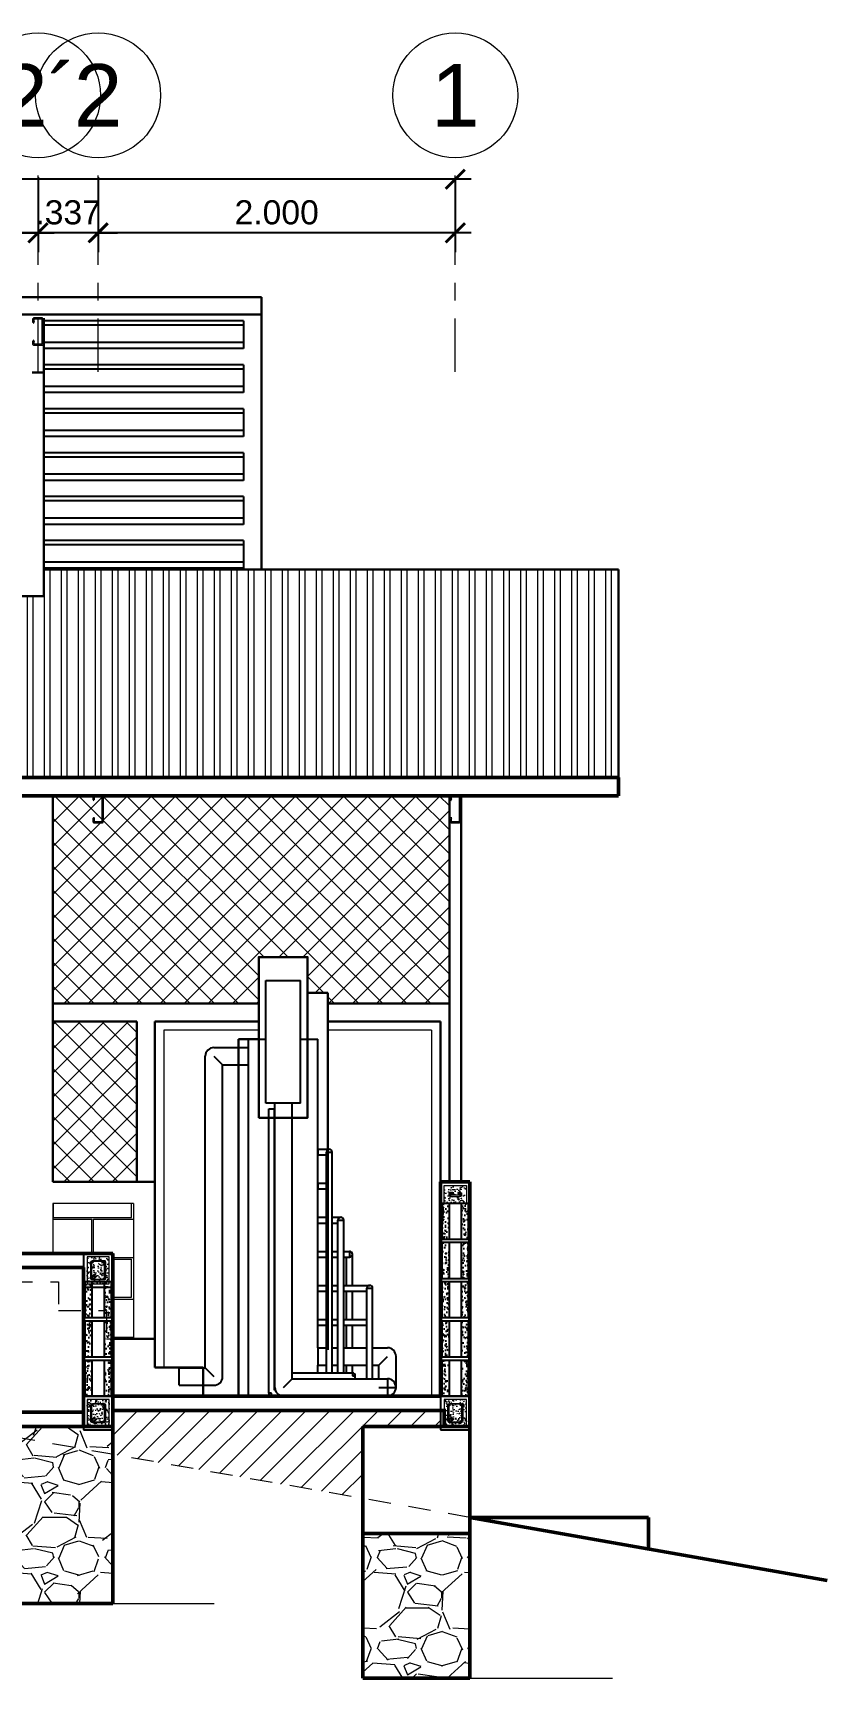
# Model space of a CAD drawing. Header units: millimetres. Extents: x 1147.5 to 1224.1, y 2097.1 to 2139.6.
# Drawn here: x 1153.41 to 1157.86, y 2118.06 to 2127.28 of the extents above; entities that cross this region are included whole.
import ezdxf

# ---------------------------------------------------------------- set-up
doc = ezdxf.new("R2010")
doc.units = ezdxf.units.MM
for name, pattern in [('CENTRO2', [1.125, 0.75, -0.125, 0.125, -0.125]), ('DASHED', [0.75, 0.5, -0.25]), ('HIDDEN2', [0.1875, 0.125, -0.0625])]:
    doc.linetypes.add(name, pattern=pattern)
doc.layers.add('0_BackgroundLines', color=7, linetype='Continuous')
doc.layers.add('0_CurveTangencyLines', color=7, linetype='Continuous')
for name, color, linetype, lineweight in [('1 ACHURADO', 9, 'Continuous', 5), ('1 Cotas', 5, 'Continuous', 9), ('1 EJES', 5, 'CENTRO2', 5), ('1 MUEBLES', 1, 'Continuous', 35), ('1 MUEBLES FIJOS', 1, 'Continuous', 30), ('1 PAREDES', 7, 'Continuous', 50), ('1 proyecciones', 8, 'HIDDEN2', 5), ('ACHU', 8, 'Continuous', 5), ('DETALLES ESTRUCTURALES', 7, 'Continuous', 13), ('pyv', 3, 'Continuous', 18), ('TEXTURAS', 9, 'Continuous', 15)]:
    doc.layers.add(name, color=color, linetype=linetype, lineweight=lineweight)
doc.styles.get("Standard").update_dxf_attribs({"font": 'arial.ttf'})
doc.dimstyles.new('DISTRIBUTIVA', dxfattribs={"dimscale": 0.9, "dimtxt": 0.15, "dimasz": 0.12, "dimexe": 0.12, "dimexo": 0.12, "dimgap": 0.05, "dimtad": 1, "dimdec": 3, "dimzin": 4, "dimdsep": 46, "dimtxsty": 'Standard', "dimblk": 'ARCHTICK', "dimcen": 0.12, "dimdle": 0.1, "dimclrd": 256, "dimclre": 256, "dimclrt": 256, "dimadec": 0, "dimazin": 0, "dimtfac": 1, "dimtdec": 3, "dimtix": 1, "dimtmove": 0, "dimatfit": 0, "dimfxl": 1, "dimtolj": 1, "dimtzin": 0, "dimarcsym": 0})
pattern_1 = [(228.0127875, (0.36576, 0.3680000000001273), (-4.064000000319162, -4.571999999716357), [0.068344288, -6.766096727913]), (184.969741, (0.32004, 0.3172000000001273), (6.095999997588101, 0.5080000289395847), [0.117280944, -11.61080977870479]), (132.5104471, (0.2032, 0.3070400000001273), (5.080000002145498, -5.587999998049192), [0.08269630400000001, -8.186944558819999]), (267.273689, (0.00508, 0.1800400000001273), (0.508000001063945, 10.15999999994663), [0.106800904, -10.5732874851476]), (292.83365418, (0, 0.07336000000012732), (-2.540000000212682, 6.095999999911092), [0.10472674, -10.3679615490688]), (357.2736889999999, (0.04064, -0.02315999999987267), (-10.15999999994663, 0.5080000010639456), [0.106800904, -10.5732874851476]), (37.69424047, (0.14732, -0.0282399999998727), (-6.603999999707179, -5.080000000380083), [0.141238732, -13.9826230628494]), (72.25532837, (0.25908, 0.05812000000012735), (3.556000000955858, 11.17599999969577), [0.133343904, -13.201051320381]), (121.42956562, (0.29972, 0.1851200000001273), (-4.064000000576624, 6.603999999645204), [0.1071626, -10.6091091397424]), (175.2363583, (0.24384, 0.2765600000001274), (5.587999999919905, -0.5080000008778512), [0.122342656, -5.994787389999997]), (222.3974378, (0.12192, 0.2867200000001273), (-6.095999999804932, -5.588000000212799), [0.158215584, -15.6633545024354]), (138.81407483, (0.508, 0.1749600000001273), (-3.555999999786702, 3.048000000247836), [0.05400090799999999, -5.3461131648688]), (171.4692344, (0.4673600000000001, 0.2105200000001273), (6.604000000177932, -1.015999998847469), [0.102736396, -10.170927799408]), (225, (0.36576, 0.2257600000001274), (-7.105427357601002e-17, -0.5080000000000479), [0.071841868, -0.6465786216856]), (203.19859051, (0.3302, 0.2867200000001273), (2.540000000069218, 1.015999999821867), [0.03868826399999998, -3.830124473778798]), (291.80140949, (0.29464, 0.2714800000001274), (-0.5080000001062992, 1.523999999964574), [0.054713124, -2.680950598]), (30.96375653, (0.31496, 0.2206800000001274), (1.524000000037277, 1.015999999944225), [0.08886393199999996, -2.873259630581999]), (161.56505118, (0.39116, 0.2664000000001274), (1.016000000026517, -0.5079999999467507), [0.064257428, -1.5421796233656]), (16.389540334, (0, 0.2714800000001274), (5.080000000000029, 1.524000000000049), [0.09001760000000002, -8.911765334507802]), (70.34617594, (0.08636, 0.2968800000001274), (-2.032000000185863, -5.587999999934082), [0.075519788, -7.476443135639999]), (293.19859051, (0.39116, 0.3680000000001273), (-1.015999999822653, 2.540000000071057), [0.07737601999999996, -3.791436717778798]), (343.6104596700001, (0.42164, 0.2968800000001274), (-5.080000000106458, 1.523999999644572), [0.09001759999999998, -8.911765334507995]), (339.44395478, (0, -0.04347999999987268), (-2.539999999999973, 1.016000000000042), [0.08680703999999995, -4.253546862621199]), (294.7751406, (0.08128, -0.07395999999987268), (-2.540000003023386, 5.587999998625452), [0.07273442399999999, -7.200718676144001]), (66.80140949, (0.39624, -0.1399999999998727), (1.01599999984046, 2.540000000063861), [0.07737602, -3.7914367177788]), (17.35402464, (0.42672, -0.06887999999987265), (-6.603999999868604, -2.032000000426493), [0.08515654800000003, -8.43047519604]), (69.44395478, (0.14732, -0.1399999999998727), (-1.016000000017692, -2.539999999992927), [0.04340351999999999, -4.296950382621201]), (101.309932474, (0.36576, -0.1399999999998727), (-0.5080000000000799, 2.032000000000074), [0.02590292, -2.5643989929052]), (165.963756532, (0.3606800000000001, -0.1145999999998727), (1.523999999999903, -0.507999999999973), [0.10472674, -1.9898109178138]), (186.00900596, (0.25908, -0.08919999999987266), (5.079999999973074, 0.5080000002658707), [0.09705339999999996, -9.608272972667395]), (303.69006753, (0.31496, 0.1749600000001273), (-0.5080000000705938, 1.01599999996474), [0.073264776, -1.758355271936]), (353.15722659, (0.3556, 0.1140000000001273), (8.636000000053137, -1.015999999547879), [0.127911352, -12.6632018130062]), (60.9453959, (0.4826, 0.0987600000001273), (-2.032000000055937, -3.555999999968051), [0.052301648, -5.177878463622]), (90, (0.508, 0.1444800000001273), (-0.508, 0.508), [0.03048, -0.4775199999999999]), (120.25643716, (0.24892, -0.07395999999987268), (2.031999999751433, -3.556000000141959), [0.070573392, -6.98678815464]), (48.01278749999999, (0.21336, -0.01299999999987267), (4.064000000335068, 4.571999999702041), [0.136688576, -6.697752439913]), (0, (0.3048, 0.08860000000012733), (0.508, 0.508), [0.13208, -0.37592]), (325.3048465, (0.43688, 0.08860000000012733), (5.080000001924306, -3.555999997250916), [0.080321912, -7.951863344828]), (254.0546040999999, (0.50292, 0.04288000000012734), (-0.5079999999645114, -2.032000000008949), [0.07396581599999999, -3.6243300077544]), (207.64597536, (0.4826, -0.0282399999998727), (-9.65200000035467, -5.079999999326151), [0.12042902, -11.92249288458759]), (175.42607874, (0.37592, -0.08411999999987269), (-6.603999999999766, 0.5079999999998956), [0.127405892, -12.613169291248])]

# ---------------------------------------------------------------- blocks, each defined once
blk = doc.blocks.new('Jamba de 10X15')
at = {"layer": 'DETALLES ESTRUCTURALES', "lineweight": 0, "ltscale": 3.5}
h = blk.add_hatch(dxfattribs=at)
h.set_pattern_fill('AR-CONC', color=256, scale=0.007)
h.set_pattern_definition([(49.99999999999999, (-0.006250000000000006, 0), (0.05020821278205274, -0.004392649448781658), [0.00525, -0.05775]), (355, (-0.006250000000000006, 0), (-0.00971259335291, 0.05265344935900083), [0.0042, -0.0462]), (100.45144446, (-0.002065982330000006, -0.00036605408), (0.04049561927089784, 0.04826079936780406), [0.004461813439999998, -0.04907994783999999]), (46.18420000000002, (-0.006250000000000006, 0.014), (0.07470689314701007, -0.01158634965551536), [0.007874999999999997, -0.08662499999999998]), (96.63563549, (-2.442785000000575e-05, 0.01303446851), (0.06542633619719598, 0.06818830205421854), [0.006692723940000001, -0.07361996319999999]), (351.1841639899999, (-0.006250000000000006, 0.014), (0.06542633615383411, 0.06818830201889932), [0.0063, -0.06930000006999999]), (21, (0.0007499999999999946, 0.0105), (0.04178349364829232, -0.02818332234657372), [0.00525, -0.05775]), (326.0000000000001, (0.0007499999999999946, 0.0105), (0.01703207323451072, 0.05076050315327971), [0.0042, -0.0462]), (71.45144474, (0.004231957779999995, 0.00815138982), (0.05881556637109798, 0.02257718069644477), [0.004461813300000001, -0.04907994784]), (37.50000000000001, (-0.006250000000000006, 0), (0.0008511898722103468, 0.0233025697681918), [0, -0.04564, 0, -0.0469, 0, -0.046375]), (7.499999999999999, (-0.006250000000000006, 0), (0.0184148676209504, 0.02760881983176522), [0, -0.02674, 0, -0.04459, 0, -0.017675]), (327.5, (-0.02186, 0), (0.03736757053206863, -0.001578841021406583), [0, -0.0175, 0, -0.0546, 0, -0.07245]), (317.5, (-0.02886000000000001, 0), (0.04082303185396704, 0.007007348763262241), [0, -0.02275, 0, -0.03626, 0, -0.05145])])
h.paths.add_polyline_path([(-0.01249999999999999, 0.1449999999999773), (-0.1000000000000227, 0.1449999999999773), (-0.09999999999979536, 0.02), (-0.0125, 0.02)])
edge = h.paths.add_edge_path(flags=16)
edge.add_line((-0.06736250000003566, 0.0561124999999447), (-0.06736250000003566, 0.1088875000000326))
edge.add_arc((-0.05624999999995453, 0.1088875000000326), 0.01111250000008113, 0, 180, ccw=False)
edge.add_line((-0.0451374999998734, 0.1088875000000326), (-0.0451374999998734, 0.0963875000000553))
edge.add_line((-0.0451374999998734, 0.0963875000000553), (-0.05148749999998473, 0.0963875000000553))
edge.add_line((-0.05148749999998473, 0.0963875000000553), (-0.05148749999998473, 0.1088875000000326))
edge.add_arc((-0.05624999999995453, 0.1088875000000326), 0.004762499999969805, 0, 180)
edge.add_line((-0.06101249999992434, 0.1088875000000326), (-0.06101249999992434, 0.0561124999999447))
edge.add_arc((-0.05624999999995453, 0.0561124999999447), 0.004762499999969805, 180, 360)
edge.add_line((-0.05148749999998473, 0.0561124999999447), (-0.05148749999998473, 0.06861249999980829))
edge.add_line((-0.05148749999998473, 0.06861249999980829), (-0.0451374999998734, 0.06861249999980829))
edge.add_line((-0.0451374999998734, 0.06861249999980829), (-0.0451374999998734, 0.0561124999999447))
edge.add_arc((-0.05624999999995453, 0.0561124999999447), 0.01111250000008113, -180, 0, ccw=False)
for p, q in [((-0.1062499999999091, 0.165), (0.01375, 0.165)), ((0.01375, 0), (0.01375, 0.165)), ((-0.1062499999999091, 0), (0.01375, 0))]:
    blk.add_line(p, q)
at = {"layer": 'DETALLES ESTRUCTURALES', "lineweight": 15}
blk.add_lwpolyline([(-0.1062499999999091, 0.02), (-0.006249999999999999, 0.02), (-0.006249999999999999, 0.1449999999999773), (-0.1062499999999091, 0.1449999999999773)], close=True, dxfattribs=at)
blk.add_lwpolyline([(-0.06736250000003566, 0.0561124999999447), (-0.06736250000003566, 0.1088875000000326, -0.9999999999999999), (-0.0451374999998734, 0.1088875000000326), (-0.0451374999998734, 0.0963875000000553), (-0.05148749999998473, 0.0963875000000553), (-0.05148749999998473, 0.1088875000000326, 0.9999999999999999), (-0.06101249999992434, 0.1088875000000326), (-0.06101249999992434, 0.0561124999999447, 0.9999999999999999), (-0.05148749999998473, 0.0561124999999447), (-0.05148749999998473, 0.06861249999980829), (-0.0451374999998734, 0.06861249999980829), (-0.0451374999998734, 0.0561124999999447, -0.9999999999999999)], format="xyb", close=True, dxfattribs=at)
for centre in [(-0.05624999999995453, 0.1088875000000326), (-0.05624999999995453, 0.0561124999999447)]:
    blk.add_circle(centre, 0.0047625, dxfattribs=at)
blk = doc.blocks.new('S12.5x15')
at = {"layer": 'DETALLES ESTRUCTURALES', "ltscale": 3.5}
h = blk.add_hatch(dxfattribs=at)
h.set_pattern_fill('AR-CONC', color=256, scale=0.00029166666655, style=0)
h.set_pattern_definition([(49.99999999999999, (-361.5996081455667, -704.9376167308769), (0.05313719510257962, -0.004648899946987173), [0.0055562499977775, -0.06111874997555251]), (355, (-361.5996081455667, -704.9376167308769), (-0.01027915757212454, 0.05572485415167922), [0.004444999998222001, -0.048894999980442]), (100.451, (-361.5951800622351, -704.9380041371268), (0.04285822963542815, 0.05107570059382151), [0.004722083331444501, -0.0519429166458895]), (46.18420000000002, (-361.5996081455667, -704.9228000642162), (0.07906472022857866, -0.01226234564214048), [0.008334374996666248, -0.09167812496332874]), (96.63559999999998, (-361.593019424736, -704.9238219183825), (0.069242901691622, 0.07216578710573138), [0.007083124997166748, -0.07791437496883422]), (351.1840000000001, (-361.5996081455667, -704.9228000642162), (0.06924301000136686, 0.07216565934714139), [0.006667499997333, -0.07334249997066301]), (21, (-361.5921998122364, -704.9265042308814), (0.04422100660096506, -0.02982744288879142), [0.0055562499977775, -0.06111874997555251]), (326.0000000000001, (-361.5921998122364, -704.9265042308814), (0.01802559159418683, 0.05372149009752119), [0.004444999998222001, -0.048894999980442]), (71.4514, (-361.5885147497378, -704.9289898433804), (0.06224647644972105, 0.02389416682429242), [0.004722083331444501, -0.0519429166458895]), (37.50000000000001, (-361.5996081455667, -704.9376167308769), (0.0009008426143956095, 0.02466188632813824), [0, -0.0483023333140124, 0, -0.049635833313479, 0, -0.04908020831370125]), (7.499999999999999, (-361.5996081455667, -704.9376167308769), (0.01948906822437688, 0.02921933431026379), [0, -0.0282998333220134, 0, -0.0471910833144569, 0, -0.01870604165918425]), (327.5, (-361.6161287288934, -704.9376167308769), (0.03954725690785192, -0.001670883663861405), [0, -0.018520833325925, 0, -0.057784999976886, 0, -0.0766762499693295]), (317.5, (-361.6235370622239, -704.9376167308769), (0.04320434455364019, 0.007416059881755705), [0, -0.0240770833237025, 0, -0.03837516665131661, 0, -0.05445124997821951])])
h.paths.add_polyline_path([(-0.01250000000000001, 0.1624999999500284), (-0.1374999999500758, 0.1624999999499337), (-0.1374999999500758, 0.0125), (-0.0125, 0.0125)])
edge = h.paths.add_edge_path(flags=16)
edge.add_arc((-0.04259374998805854, 0.1324062499620172), 0.009260416662982746, 2.930846676463261e-10, 90.00000000029308, ccw=False)
edge.add_line((-0.03333333332507579, 0.1324062499620646), (-0.03333333332507579, 0.04259374998782167))
edge.add_arc((-0.0425937499879401, 0.04259374998784536), 0.009260416662864313, 270.00000000014654, 359.9999999998535, ccw=False)
edge.add_line((-0.04259374998791642, 0.03333333332498105), (-0.1074062499619699, 0.03333333332498105))
edge.add_arc((-0.107406249961954, 0.04259374998802704), 0.009260416663045987, 180.0000000000983, 269.9999999999019, ccw=False)
edge.add_line((-0.116666666625, 0.04259374998801116), (-0.116666666625, 0.1324062499620646))
edge.add_arc((-0.107406249962112, 0.132406249962112), 0.009260416662888016, 90.00000000029308, 180.000000000293, ccw=False)
edge.add_line((-0.1074062499621594, 0.141666666625), (-0.04259374998810592, 0.141666666625))
edge = h.paths.add_edge_path(flags=0)
edge.add_arc((-0.04295159323057839, 0.131903762515624), 0.003968749998387332, 0, 360)
edge = h.paths.add_edge_path(flags=0)
edge.add_arc((-0.1077640932046319, 0.1319037625156239), 0.003968749998482082, 0, 360)
edge = h.paths.add_edge_path(flags=0)
edge.add_arc((-0.1074062499620942, 0.04259374998790664), 0.003968749998452481, 0, 360)
edge = h.paths.add_edge_path(flags=16)
edge.add_arc((-0.04259374998791642, 0.04259374998782169), 0.003968749998387332, 0, 360)
edge = h.paths.add_edge_path(flags=0)
edge.add_arc((-0.1074062499620646, 0.04259374998782176), 0.003968749998482082, 0, 360)
edge = h.paths.add_edge_path(flags=16)
edge.add_arc((-0.04257774542417421, 0.1319021915157063), 0.003984754871814948, -180.0225890098959, 7.267198053628022, ccw=False)
edge.add_arc((-0.03880531809559011, 0.1290153350150149), 0.008277492634360423, 159.5769203792912, 477.2374180301164)
edge.add_line((-0.04259374998791642, 0.136374999960452), (-0.1074062499619699, 0.136374999960452))
edge.add_arc((-0.05613686520894154, 0.1286427244613037), 0.05184918415316469, 171.4234803876373, 204.178557543829)
edge.add_arc((-0.1074062499620646, 0.1074062499620646), 0.003968749998482082, -180, 0, ccw=False)
edge.add_line((-0.1113749999605467, 0.1074062499620646), (-0.1113749999603572, 0.05172120682767657))
edge.add_line((-0.1113749999603572, 0.05172120682767657), (-0.09627668385854847, 0.06681952292939061))
edge.add_line((-0.09627668385854847, 0.06681952292939061), (-0.09253491047646421, 0.0630777495471169))
edge.add_line((-0.09253491047646421, 0.0630777495471169), (-0.1102125799988173, 0.04540008002457434))
edge.add_arc((-0.1074062499619951, 0.04259374998797341), 0.003968749998412503, -2.1902906155446544e-09, 135.0000000022592, ccw=False)
edge.add_arc((-0.1074062499620188, 0.04259374998781894), 0.003968749998436202, -45.00000000044059, 3.9676706364843994e-11, ccw=False)
edge.add_line((-0.104599919925312, 0.03978741995106902), (-0.08692225040276942, 0.05746508947361158))
edge.add_line((-0.08692225040276942, 0.05746508947361158), (-0.0831804770204957, 0.05372331609124312))
edge.add_line((-0.0831804770204957, 0.05372331609124312), (-0.098278793122115, 0.03862499998962382))
edge.add_line((-0.098278793122115, 0.03862499998962382), (-0.04259374998791642, 0.03862499998943435))
edge.add_arc((-0.04259374998791494, 0.04259374998782316), 0.003968749998388817, 180.0000000000213, 269.9999999999786, ccw=False)
edge.add_arc((-0.04259374998791642, 0.04259374998782169), 0.003968749998387339, 0, 180, ccw=False)
edge.add_line((-0.03862499998952908, 0.04259374998782169), (-0.0386249999895291, 0.1324062499620646))
blk.add_lwpolyline([(-0.157500000000091, -0.0075), (0.007499999999999979, -0.0075), (0.007499999999999999, 0.1824999999999773), (-0.1575000000000909, 0.1824999999999773)], close=True)
at = {"layer": 'DETALLES ESTRUCTURALES'}
blk.add_lwpolyline([(-0.1374999999500758, 0.0125), (-0.0125, 0.0125), (-0.0125, 0.162499999949981), (-0.1374999999500758, 0.162499999949981)], close=True, dxfattribs=at)
for points in [[(-0.09827879312230449, 0.03862499998952908), (-0.0425937499881059, 0.03862499998943435, 0.414213562373095), (-0.03862499998952908, 0.04259374998782169), (-0.03862499998952908, 0.1324062499620646, 0.414213562373095), (-0.0425937499881059, 0.136374999960452), (-0.1074062499621594, 0.136374999960452, 0.414213562373095), (-0.1113749999605467, 0.1324062499620646), (-0.1113749999605467, 0.04259374998782169, 0.668178637910143), (-0.104599919925312, 0.03978741995106902), (-0.08692225040257996, 0.05746508947351683), (-0.0831804770204957, 0.05372331609124312), (-0.1008581465430383, 0.03604564656870057, -0.668178637917991), (-0.116666666625, 0.04259374998782169), (-0.116666666625, 0.1324062499620646, -0.414213562373095), (-0.1074062499621594, 0.141666666625), (-0.0425937499881059, 0.141666666625, -0.414213562373095), (-0.03333333332507579, 0.1324062499620646), (-0.03333333332507579, 0.04259374998782169, -0.414213562373095), (-0.0425937499881059, 0.03333333332498105), (-0.1074062499621594, 0.03333333332498105)], [(-0.1113749999605467, 0.04259374998791642, -0.1989123673734541), (-0.1102125799988173, 0.04540008002457434), (-0.09253491047627475, 0.06307774954721163), (-0.09627668385854847, 0.06681952292948534), (-0.1113749999605467, 0.05172120682758183)]]:
    blk.add_lwpolyline(points, format="xyb", dxfattribs=at)
for centre in [(-0.1077640932046319, 0.131903762515624), (-0.04295159323057839, 0.131903762515624), (-0.1077640932046319, 0.04209126254138103), (-0.04295159323057839, 0.04209126254138103)]:
    blk.add_circle(centre, 0.0039687499984125, dxfattribs=at)
blk = doc.blocks.new('_ArchTick')
at = {"color": 0, "linetype": 'ByBlock', "const_width": 0.150000081}
blk.add_lwpolyline([(-0.5000002699998731, -0.5000002699998731), (0.5000002699998731, 0.5000002699998731)], dxfattribs=at)
blk = doc.blocks.new('*D30')
at = {"layer": '1 Cotas', "lineweight": -2, "transparency": 16777216}
for p, q in [((1153.778125262224, 2126.469982507982), (1153.778125262224, 2126.049629450742)), ((1155.778125262224, 2126.469982507982), (1155.778125262224, 2126.049629450742)), ((1155.868125262223, 2126.157629450742), (1153.688125262224, 2126.157629450742))]:
    blk.add_line(p, q, dxfattribs=at)
at = {"layer": 'Defpoints', "color": 0, "transparency": 16777216}
for p in [(1153.778125262224, 2126.577982507983), (1155.778125262224, 2126.577982507983), (1153.778125262224, 2126.157629450742)]:
    blk.add_point(p, dxfattribs=at)
at = {"layer": '1 Cotas', "lineweight": -2, "transparency": 16777216, "xscale": 0.108, "yscale": 0.108, "zscale": 0.108, "rotation": 180}
blk.add_blockref('_ArchTick', (1153.778125262224, 2126.157629450742), dxfattribs=at)
at = {"layer": '1 Cotas', "lineweight": -2, "transparency": 16777216, "xscale": 0.108, "yscale": 0.108, "zscale": 0.108}
blk.add_blockref('_ArchTick', (1155.778125262224, 2126.157629450742), dxfattribs=at)
at = {"layer": '1 Cotas', "transparency": 16777216, "insert": (1154.778125262224, 2126.271556804084), "char_height": 0.135, "attachment_point": 5}
blk.add_mtext('\\A1;2.000', dxfattribs=at)
blk = doc.blocks.new('*D31')
at = {"layer": '1 Cotas', "lineweight": -2, "transparency": 16777216}
for p, q in [((1153.441547551075, 2126.469982507983), (1153.441547551075, 2126.049629450742)), ((1153.778125262224, 2126.469982507982), (1153.778125262224, 2126.049629450742)), ((1153.441547551075, 2126.157629450742), (1153.333547551076, 2126.157629450742)), ((1153.778125262224, 2126.157629450742), (1153.441547551075, 2126.157629450742)), ((1153.778125262224, 2126.157629450742), (1153.886125262223, 2126.157629450742))]:
    blk.add_line(p, q, dxfattribs=at)
at = {"layer": 'Defpoints', "color": 0, "transparency": 16777216}
for p in [(1153.441547551075, 2126.577982507984), (1153.778125262224, 2126.577982507983), (1153.441547551075, 2126.157629450742)]:
    blk.add_point(p, dxfattribs=at)
at = {"layer": '1 Cotas', "lineweight": -2, "transparency": 16777216, "xscale": 0.108, "yscale": 0.108, "zscale": 0.108}
blk.add_blockref('_ArchTick', (1153.441547551075, 2126.157629450742), dxfattribs=at)
at = {"layer": '1 Cotas', "lineweight": -2, "transparency": 16777216, "xscale": 0.108, "yscale": 0.108, "zscale": 0.108, "rotation": 180}
blk.add_blockref('_ArchTick', (1153.778125262224, 2126.157629450742), dxfattribs=at)
at = {"layer": '1 Cotas', "transparency": 16777216, "insert": (1153.609836406649, 2126.271602847741), "char_height": 0.135, "attachment_point": 5}
blk.add_mtext('\\A1;.337', dxfattribs=at)
blk = doc.blocks.new('*D32')
at = {"layer": '1 Cotas', "lineweight": -2, "transparency": 16777216}
for p, q in [((1155.868125262223, 2126.457629450742), (1149.516547551075, 2126.457629450742)), ((1149.606547551075, 2126.469982507983), (1149.606547551075, 2126.349629450742)), ((1155.778125262224, 2126.469982507982), (1155.778125262224, 2126.349629450742))]:
    blk.add_line(p, q, dxfattribs=at)
at = {"layer": 'Defpoints', "color": 0, "transparency": 16777216}
for p in [(1149.606547551075, 2126.577982507984), (1155.778125262224, 2126.577982507983), (1149.606547551075, 2126.457629450742)]:
    blk.add_point(p, dxfattribs=at)
at = {"layer": '1 Cotas', "lineweight": -2, "transparency": 16777216, "xscale": 0.108, "yscale": 0.108, "zscale": 0.108, "rotation": 180}
blk.add_blockref('_ArchTick', (1149.606547551075, 2126.457629450742), dxfattribs=at)
at = {"layer": '1 Cotas', "lineweight": -2, "transparency": 16777216, "xscale": 0.108, "yscale": 0.108, "zscale": 0.108}
blk.add_blockref('_ArchTick', (1155.778125262224, 2126.457629450742), dxfattribs=at)
at = {"layer": '1 Cotas', "transparency": 16777216, "insert": (1152.692336406649, 2126.571556804085), "char_height": 0.135, "attachment_point": 5}
blk.add_mtext('\\A1;6.172', dxfattribs=at)
blk = doc.blocks.new('*D33')
at = {"layer": '1 Cotas', "lineweight": -2, "transparency": 16777216}
for p, q in [((1149.606547551075, 2126.469982507983), (1149.606547551075, 2126.049629450742)), ((1153.441547551075, 2126.469982507983), (1153.441547551075, 2126.049629450742)), ((1149.516547551075, 2126.157629450742), (1153.531547551075, 2126.157629450742))]:
    blk.add_line(p, q, dxfattribs=at)
at = {"layer": 'Defpoints', "color": 0, "transparency": 16777216}
for p in [(1149.606547551075, 2126.577982507984), (1153.441547551075, 2126.577982507984), (1153.441547551075, 2126.157629450742)]:
    blk.add_point(p, dxfattribs=at)
at = {"layer": '1 Cotas', "lineweight": -2, "transparency": 16777216, "xscale": 0.108, "yscale": 0.108, "zscale": 0.108, "rotation": 180}
blk.add_blockref('_ArchTick', (1149.606547551075, 2126.157629450742), dxfattribs=at)
at = {"layer": '1 Cotas', "lineweight": -2, "transparency": 16777216, "xscale": 0.108, "yscale": 0.108, "zscale": 0.108}
blk.add_blockref('_ArchTick', (1153.441547551075, 2126.157629450742), dxfattribs=at)
at = {"layer": '1 Cotas', "transparency": 16777216, "insert": (1151.524047551075, 2126.271602847741), "char_height": 0.135, "attachment_point": 5}
blk.add_mtext('\\A1;3.835', dxfattribs=at)
blk = doc.blocks.new('A$C2C31240C')
at = {"layer": '0_BackgroundLines', "linetype": 'Continuous', "extrusion": (0, 1, 0)}
for p, q in [((22.73746197996643, 72.07679999999999), (28.73746197996643, 72.07679999999999)), ((22.73746197996643, 50.8268), (22.73746197996643, 72.07679999999999)), ((28.73746197996643, 50.8268), (28.73746197996643, 72.07679999999999)), ((13.73517642939948, 60.441), (19.73517642939948, 60.441)), ((19.73517642939948, 57.441), (19.73517642939948, 60.441)), ((19.73517642939948, 60.441), (19.73746197996643, 60.441)), ((19.73746197996643, 61.8898), (22.73746197996643, 61.8898)), ((19.73746197996643, 60.441), (19.73746197996643, 61.8898)), ((28.73746197996643, 61.8898), (31.73746197996643, 61.8898)), ((31.73746197996643, 42.8229), (31.73746197996643, 61.8898)), ((12.23517642939948, 4.874200000000002), (12.23517642939948, 58.941)), ((13.73517642939948, 58.941), (15.23517642939948, 57.441)), ((15.23517642939948, 57.441), (19.73517642939948, 57.441)), ((15.23517642939948, 3.374200000000002), (15.23517642939948, 57.441)), ((19.73517642939948, 57.441), (19.73746197996643, 57.441)), ((19.73746197996643, 0), (19.73746197996643, 57.441)), ((28.73746197996643, 50.8268), (22.73746197996643, 50.8268)), ((23.23746197996643, 49.8366), (24.23746197996643, 49.8366)), ((23.23746197996643, 0.5097999999999985), (23.23746197996643, 49.8366)), ((24.23746197996643, 1.009799999999998), (24.23746197996643, 49.8366)), ((24.29294712991415, 1.5), (24.29294712991415, 50.8268)), ((27.29294712991415, 3), (27.29294712991415, 50.8268)), ((31.73746197996643, 41.8229), (31.73746197996643, 42.8229)), ((31.73746197996643, 42.8229), (31.73746197996643, 41.8229)), ((31.73746197996643, 42.8229), (33.73746197996643, 42.8229)), ((31.73746197996643, 41.8229), (33.23746197996643, 41.8229)), ((31.73746197996643, 36.9173), (31.73746197996643, 41.8229)), ((33.23746197996643, 42.3229), (34.23746197996643, 42.3229)), ((33.23746197996643, 4.009800000000002), (33.23746197996643, 42.3229)), ((34.23746197996643, 4.009800000000002), (34.23746197996643, 42.3229)), ((31.73746197996643, 35.9173), (31.73746197996643, 36.9173)), ((31.73746197996643, 36.9173), (31.73746197996643, 35.9173)), ((31.73746197996643, 36.9173), (33.23746197996643, 36.9173)), ((31.73746197996643, 35.9173), (33.23746197996643, 35.9173)), ((31.73746197996643, 31.0118), (31.73746197996643, 35.9173)), ((31.73746197996643, 30.0118), (31.73746197996643, 31.0118)), ((31.73746197996643, 31.0118), (33.23746197996643, 31.0118)), ((31.73746197996643, 30.0118), (33.23746197996643, 30.0118)), ((31.73746197996643, 25.1063), (31.73746197996643, 30.0118)), ((34.23746197996643, 31.0118), (35.73746197996643, 31.0118)), ((34.23746197996643, 30.0118), (35.23746197996643, 30.0118)), ((35.23746197996643, 30.5118), (36.23746197996643, 30.5118)), ((35.23746197996643, 4.0098), (35.23746197996643, 30.5118)), ((36.23746197996643, 4.0098), (36.23746197996643, 30.5118)), ((31.73746197996643, 24.1063), (31.73746197996643, 25.1063)), ((31.73746197996643, 25.1063), (33.23746197996643, 25.1063)), ((31.73746197996643, 24.1063), (33.23746197996643, 24.1063)), ((31.73746197996643, 19.2008), (31.73746197996643, 24.1063)), ((34.23746197996643, 25.1063), (35.23746197996643, 25.1063)), ((34.23746197996643, 24.1063), (35.23746197996643, 24.1063)), ((36.23746197996643, 25.1063), (37.23746197996643, 25.1063)), ((36.23746197996643, 24.1063), (37.23746197996643, 24.1063)), ((36.73746197996643, 19.2008), (36.73746197996643, 24.1063)), ((37.23746197996643, 25.1063), (37.23746197996643, 24.1063)), ((37.73746197996643, 19.2008), (37.73746197996643, 24.6063)), ((31.73746197996643, 18.2008), (31.73746197996643, 19.2008)), ((31.73746197996643, 19.2008), (33.23746197996643, 19.2008)), ((31.73746197996643, 18.2008), (33.23746197996643, 18.2008)), ((31.73746197996643, 13.2953), (31.73746197996643, 18.2008)), ((34.23746197996643, 19.2008), (35.23746197996643, 19.2008)), ((34.23746197996643, 18.2008), (35.23746197996643, 18.2008)), ((36.23746197996643, 19.2008), (40.73746197996643, 19.2008)), ((36.23746197996643, 18.2008), (40.23746197996643, 18.2008)), ((36.73746197996643, 13.2953), (36.73746197996643, 18.2008)), ((37.73746197996643, 13.2953), (37.73746197996643, 18.2008)), ((40.23746197996643, 18.70080000000001), (41.23746197996643, 18.70080000000001)), ((40.23746197996643, 3.000000000000002), (40.23746197996643, 18.70080000000001)), ((41.23746197996643, 3.000000000000002), (41.23746197996643, 18.70080000000001)), ((31.73746197996643, 12.2953), (31.73746197996643, 13.2953)), ((31.73746197996643, 13.2953), (33.23746197996643, 13.2953)), ((31.73746197996643, 12.2953), (33.23746197996643, 12.2953)), ((31.73746197996643, 8.389799999999997), (31.73746197996643, 12.2953)), ((34.23746197996643, 13.2953), (35.23746197996643, 13.2953)), ((34.23746197996643, 12.2953), (35.23746197996643, 12.2953)), ((36.23746197996643, 13.2953), (40.23746197996643, 13.2953)), ((36.23746197996643, 12.2953), (40.23746197996643, 12.2953)), ((36.73746197996643, 8.3898), (36.73746197996643, 12.2953)), ((37.73746197996643, 8.3898), (37.73746197996643, 12.2953)), ((31.73746197996643, 8.3898), (31.79294712991414, 8.3898)), ((31.79294712991414, 5.389799999999999), (31.79294712991414, 8.3898)), ((31.79294712991414, 8.3898), (33.23746197996643, 8.3898)), ((34.23746197996643, 8.3898), (35.23746197996643, 8.3898)), ((36.23746197996643, 8.3898), (40.23746197996643, 8.3898)), ((41.23746197996643, 8.3898), (43.79294712991414, 8.3898)), ((42.29294712991414, 5.389799999999999), (43.79294712991411, 6.889799999999967)), ((45.29294712991414, 1.500000000000002), (45.29294712991414, 6.889799999999999)), ((7.735176429399477, 1.874200000000002), (7.735176429399477, 4.874200000000002)), ((7.735176429399477, 4.874200000000002), (12.23517642939948, 4.874200000000002)), ((12.23517642939948, 4.874200000000002), (13.73517642939948, 3.374200000000002)), ((25.79294712991415, 1.500000000000002), (27.29294712991415, 3.000000000000002)), ((27.29294712991415, 4.0098), (37.73746197996643, 4.0098)), ((27.29294712991415, 3.0098), (37.23746197996643, 3.0098)), ((27.29294712991415, 3.000000000000002), (43.79294712991415, 3.000000000000002)), ((31.73746197996643, 5.389799999999999), (31.79294712991414, 5.389799999999999)), ((31.73746197996643, 4.009800000000002), (31.73746197996643, 5.389799999999997)), ((31.73746197996643, 3.000000000000004), (31.73746197996643, 3.009799999999998)), ((31.79294712991414, 5.389799999999999), (33.23746197996643, 5.389799999999999)), ((33.23746197996643, 3.000000000000004), (33.23746197996643, 3.009800000000002)), ((34.23746197996643, 5.389799999999999), (35.23746197996643, 5.389799999999999)), ((34.23746197996643, 3.000000000000004), (34.23746197996643, 3.009800000000002)), ((35.23746197996643, 3.000000000000002), (35.23746197996643, 3.0098)), ((36.23746197996643, 5.389799999999999), (40.23746197996643, 5.389799999999999)), ((36.23746197996643, 3.000000000000002), (36.23746197996643, 3.0098)), ((36.73746197996643, 4.0098), (36.73746197996643, 5.389799999999999)), ((36.73746197996643, 3.000000000000002), (36.73746197996643, 3.0098)), ((37.23746197996643, 3.000000000000002), (37.23746197996643, 3.0098)), ((37.73746197996643, 4.0098), (37.73746197996643, 5.389799999999998)), ((37.73746197996643, 4.0098), (37.73746197996644, 3.5098)), ((37.73746197996644, 3.5098), (38.23746197996643, 3.5098)), ((38.23746197996643, 3.000000000000002), (38.23746197996643, 3.5098)), ((41.23746197996643, 5.389799999999999), (42.29294712991414, 5.389799999999999)), ((42.29294712991414, 3.000000000000002), (42.29294712991414, 5.389799999999999)), ((7.735176429399477, 1.874200000000002), (13.73517642939948, 1.874200000000002)), ((25.23746197996643, 0), (19.73746197996643, 0)), ((23.73746197996643, 0.5097999999999985), (23.23746197996643, 0.5097999999999985)), ((23.73746197996643, 0.009799999999999809), (23.73746197996643, 0.5097999999999986)), ((23.73746197996643, 0.009799999999999809), (25.62176313533523, 0.009799999999999809)), ((24.23746197996643, 1.0098), (24.375306851141, 1.0098)), ((25.23746197996643, 0), (25.23746197996643, 0.009799999999999864)), ((25.23746197996643, 0), (25.79294712991415, 0)), ((25.79294712991415, 1.77635683940025e-15), (43.79294712991415, 1.77635683940025e-15)), ((37.23746197996643, 1.720845688168993e-15), (37.23746197996643, -0.009800000000005138)), ((23.73746197996642, -0.009800000000005138), (23.73746197996642, -1.110223024625157e-16)), ((23.73746197996642, -0.009800000000005138), (37.23746197996643, -0.009800000000005138))]:
    blk.add_line(p, q, dxfattribs=at)
at = {"layer": '0_BackgroundLines', "linetype": 'Continuous'}
for centre, radius, start, end in [((13.73517642939948, 58.941), 1.5, 90, 180), ((33.73746197996643, 42.3229), 0.5, 0, 180), ((35.73746197996643, 30.5118), 0.5, 0, 180), ((37.23746197996643, 24.6063), 0.5, 0, 90), ((37.23746197996643, 24.6063), 0.5, 270, 90), ((37.23746197996643, 24.6063), 0.5, 270, 0), ((40.73746197996643, 18.7008), 0.5, 0, 179.9999999999996), ((43.79294712991414, 6.889799999999999), 1.5, 6.361109362927034e-14, 90), ((13.73517642939948, 3.374200000000002), 1.5, 270, 0), ((37.73746197996643, 3.5098), 0.5, 0, 90), ((43.79294712991415, 1.500000000000002), 1.5, 270, 90), ((23.73746197996644, 0.5097999999999985), 0.5, 180, 269.9999999999998), ((23.73746197996642, 0.4901999999999944), 0.5, 258.6374037160545, 270), ((25.79294712991415, 1.500000000000002), 1.5, 180, 270), ((25.23746197996643, 0.5), 0.5, 258.637403716058, 270), ((37.23746197996643, 0.4901999999999949), 0.5, 270, 281.3625962839462)]:
    blk.add_arc(centre, radius, start, end, dxfattribs=at)
at = {"layer": '0_CurveTangencyLines', "color": 1, "linetype": 'DASHED', "extrusion": (0, 1, 0)}
for p, q in [((43.79294712991415, 3.000000000000002), (43.79294712991415, 1.77635683940025e-15)), ((42.29294712991414, 1.5), (45.29294712991414, 1.5))]:
    blk.add_line(p, q, dxfattribs=at)
blk = doc.blocks.new('bq5')
h = blk.add_hatch()
h.set_pattern_fill('AR-CONC', color=256, scale=0.008)
h.set_pattern_definition([(49.99999999999999, (2.310297267182953, 12.09109507560484), (0.05738081460806028, -0.005020170798607609), [0.006, -0.066]), (355, (2.310297267182953, 12.09109507560484), (-0.01110010668904, 0.06017537069600095), [0.0048, -0.0528]), (100.45144446, (2.315079001662953, 12.09067672808484), (0.04628070773816896, 0.05515519927749035), [0.005099215359999998, -0.05609136895999998]), (46.18420000000002, (2.310297267182953, 12.10709507560484), (0.0853793064537258, -0.01324154246344612), [0.008999999999999998, -0.09899999999999998]), (96.63563549, (2.317412206782953, 12.10599161104484), (0.07477295565393827, 0.07792948806196404), [0.007648827360000001, -0.08413710079999999]), (351.1841639899999, (2.310297267182953, 12.10709507560484), (0.07477295560438185, 0.07792948802159921), [0.007200000000000001, -0.07920000008]), (21, (2.318297267182953, 12.10309507560484), (0.04775256416947694, -0.03220951125322711), [0.006, -0.066]), (326.0000000000001, (2.318297267182953, 12.10309507560484), (0.01946522655372654, 0.05801200360374825), [0.0048, -0.0528]), (71.45144474, (2.322276647502953, 12.10041094968484), (0.0672177901383977, 0.02580249222450831), [0.005099215200000001, -0.05609136896]), (37.50000000000001, (2.310297267182953, 12.09109507560484), (0.0009727884253832535, 0.02663150830650492), [0, -0.05216, 0, -0.0536, 0, -0.053]), (7.499999999999999, (2.310297267182953, 12.09109507560484), (0.02104556299537189, 0.03155293695058882), [0, -0.03056, 0, -0.05096000000000001, 0, -0.0202]), (327.5, (2.292457267182953, 12.09109507560484), (0.04270579489379272, -0.001804389738750381), [0, -0.02, 0, -0.0624, 0, -0.0828]), (317.5, (2.284457267182953, 12.09109507560484), (0.0466548935473909, 0.008008398586585419), [0, -0.026, 0, -0.04144, 0, -0.0588])])
h.paths.add_polyline_path([(0.04000000000000015, 0.1999999999999993), (0, 0.1999999999999993), (0, 0), (0.04000000000000015, 0)])
h.paths.add_polyline_path([(0.15, 0.1999999999999993), (0.1099999999999998, 0.1999999999999993), (0.1099999999999998, 0), (0.15, 0)])
for p, q in [((0.15, 0.1999999999999993), (0, 0.1999999999999993)), ((0, 0.1999999999999993), (0, 0)), ((0.04000000000000015, 0.1999999999999993), (0.04000000000000015, 0)), ((0.1099999999999999, 0), (0.1099999999999999, 0.1999999999999993)), ((0.15, 0), (0.15, 0.1999999999999993)), ((0, 0), (0.15, 0))]:
    blk.add_line(p, q)
blk = doc.blocks.new('*U309')
blk.add_blockref('bq5', (-0.0625, -0.09999999999999964))
blk = doc.blocks.new('*U310')
at = {"color": 0, "linetype": 'ByBlock', "lineweight": -2, "transparency": 16777216}
for p in [(5.388445916248354e-17, 0.88), (4.041334437186266e-17, 0.66), (2.694222958124177e-17, 0.44), (1.347111479062088e-17, 0.22), (0, 0)]:
    blk.add_blockref('*U309', p, dxfattribs=at)
blk = doc.blocks.new('*U313')
blk.add_blockref('bq5', (-0.0625, -0.09999999999999964))
blk = doc.blocks.new('*U314')
at = {"color": 0, "linetype": 'ByBlock', "lineweight": -2, "transparency": 16777216}
for p in [(2.694222958124177e-17, 0.44), (1.347111479062088e-17, 0.22), (0, 0)]:
    blk.add_blockref('*U313', p, dxfattribs=at)

msp = doc.modelspace()

# ---------------------------------------------------------------- hatches: boundary and pattern name
at = {"layer": '1 ACHURADO'}
h = msp.add_hatch(dxfattribs=at)
h.set_pattern_fill('NET', color=256, scale=0.03, angle=45)
h.set_pattern_definition([(45, (0, 0), (-0.06735192090801864, 0.06735192090801864), []), (135, (0, 0), (-0.06735192090801864, -0.06735192090801864), [])])
h.paths.add_polyline_path([(1155.745625262224, 2123.002684055312), (1153.524047551076, 2123.002684055312), (1153.524047551075, 2121.8379935741), (1154.677855101932, 2121.8379935741), (1154.677855101932, 2122.097993574088), (1154.950855101933, 2122.097993574088), (1154.950855101933, 2121.897993574088), (1155.064355101933, 2121.897993574088), (1155.064355101933, 2121.8379935741), (1155.745625262224, 2121.8379935741)])
h = msp.add_hatch(dxfattribs=at)
h.set_pattern_fill('NET', color=256, scale=0.03, angle=45)
h.set_pattern_definition([(45, (-2.273736754432321e-13, -1.000000000012733), (-0.06735192090801864, 0.06735192090801864), []), (135, (-2.273736754432321e-13, -1.000000000012733), (-0.06735192090801864, -0.06735192090801864), [])])
h.paths.add_polyline_path([(1153.995625262224, 2121.7379935741), (1153.524047551075, 2121.7379935741), (1153.524047551075, 2120.837993574088), (1153.995625262224, 2120.837993574088)])
at = {"layer": 'ACHU'}
h = msp.add_hatch(dxfattribs=at)
h.set_pattern_fill('AR-B816C', color=256, scale=0.0011)
h.set_pattern_definition([(0, (1153.975625262224, 2119.957993574088), (0.22352, 0.22352), [0.4365625, -0.0104775]), (0, (1153.752105262224, 2119.968471074088), (0.22352, 0.22352), [0.4365625, -0.0104775]), (90, (1153.975625262224, 2119.957993574088), (-0.22352, 0.22352), [-0.2339975, 0.2130425]), (90, (1153.965147762224, 2119.957993574088), (-0.22352, 0.22352), [-0.2339975, 0.2130425])])
h.paths.add_polyline_path([(1153.975625262224, 2120.717993574088), (1153.524047551075, 2120.717993574088), (1153.524047551075, 2120.437993574088), (1153.860655101932, 2120.437993574088), (1153.860655101932, 2119.957993574087), (1153.975625262224, 2119.957993574088)])
at = {"layer": 'TEXTURAS'}
h = msp.add_hatch(dxfattribs=at)
h.set_pattern_fill('ANSI32', color=256, scale=0.01, angle=45)
h.set_pattern_definition([(90, (0, -0.4000000000000909), (-0.09525, 6.938893903907228e-18), []), (90, (0.03175001371409153, -0.3682499862859994), (-0.09525, 6.938893903907228e-18), [])])
h.paths.add_polyline_path([(1156.692336406648, 2124.270299734234), (1153.474047551077, 2124.270299734235), (1153.474047551077, 2124.121222056979), (1148.692336406649, 2124.121222056979), (1148.692336406649, 2123.104664445677), (1156.692336406648, 2123.104664445677)])
h = msp.add_hatch(dxfattribs=at)
h.set_pattern_fill('GRAVEL', color=256, scale=0.02)
h.set_pattern_definition(pattern_1)
h.paths.add_polyline_path([(1153.860655101932, 2119.467993574088), (1153.160655101932, 2119.467993574088), (1153.160655101932, 2120.267993574088), (1152.860655101932, 2120.267993574088), (1152.560655101933, 2119.267993574088), (1152.560655101933, 2118.867993574088), (1153.260655101933, 2118.867993574088), (1153.260655101933, 2118.475665567234), (1153.860655101932, 2118.475665567234)])
h = msp.add_hatch(dxfattribs=at)
h.set_pattern_fill('ANSI31', color=256, scale=0.03)
h.set_pattern_definition([(45, (0, 0), (-0.06735192090801864, 0.06735192090801866), [])])
h.paths.add_polyline_path([(1155.260625262224, 2119.467993574088), (1155.695655101933, 2119.467993574088), (1155.695655101933, 2119.557993574088), (1153.860642986122, 2119.557993574088), (1153.860655101932, 2119.31117601444), (1155.260625262224, 2119.063627282094)])
h = msp.add_hatch(dxfattribs=at)
h.set_pattern_fill('GRAVEL', color=256, scale=0.02)
h.set_pattern_definition(pattern_1)
h.paths.add_polyline_path([(1155.860625262223, 2118.867993574088), (1155.260625262224, 2118.867993574088), (1155.260625262224, 2118.057532706924), (1155.860625262223, 2118.057532706924)])

# ---------------------------------------------------------------- linework, layer by layer
for p, q in [((1154.592336406648, 2125.663858510396), (1153.474047551077, 2125.663858510396)), ((1154.592336406648, 2125.639694890118), (1153.474047551077, 2125.639694890118)), ((1154.592336406648, 2125.663858510396), (1154.592336406648, 2125.508616876206)), ((1154.592336406648, 2125.543040409005), (1153.474047551077, 2125.543040409006)), ((1154.592336406648, 2125.508616876206), (1153.474047551077, 2125.508616876206)), ((1154.592336406648, 2125.417620609904), (1153.474047551077, 2125.417620609904)), ((1154.592336406648, 2125.417620609904), (1154.592336406648, 2125.262378975714)), ((1154.592336406648, 2125.393456989626), (1153.474047551077, 2125.393456989626)), ((1154.592336406648, 2125.296802508512), (1153.474047551077, 2125.296802508512)), ((1154.592336406648, 2125.262378975714), (1153.474047551077, 2125.262378975714)), ((1154.592336406648, 2125.171382709412), (1153.474047551077, 2125.171382709412)), ((1154.592336406648, 2125.147219089134), (1153.474047551077, 2125.147219089134)), ((1154.592336406648, 2125.171382709411), (1154.592336406648, 2125.016141075222)), ((1154.592336406648, 2125.050564608021), (1153.474047551077, 2125.050564608021)), ((1154.592336406648, 2125.016141075222), (1153.474047551077, 2125.016141075222)), ((1154.592336406648, 2124.92514480892), (1153.474047551077, 2124.92514480892)), ((1154.592336406648, 2124.925144808919), (1153.474047551077, 2124.925144808919)), ((1154.592336406648, 2124.900981188642), (1153.474047551077, 2124.900981188642)), ((1154.592336406648, 2124.900981188641), (1153.474047551077, 2124.900981188641)), ((1154.592336406648, 2124.925144808919), (1154.592336406648, 2124.86766650276)), ((1154.592336406648, 2124.925144808919), (1154.592336406648, 2124.769903174729)), ((1154.592336406648, 2124.804326707528), (1153.474047551077, 2124.804326707528)), ((1154.592336406648, 2124.769903174729), (1153.474047551077, 2124.769903174729)), ((1154.592336406648, 2124.678906908427), (1153.474047551077, 2124.678906908428)), ((1154.592336406648, 2124.678906908427), (1154.592336406648, 2124.523665274237)), ((1154.592336406648, 2124.654743288149), (1153.474047551077, 2124.654743288149)), ((1154.592336406648, 2124.558088807036), (1153.474047551077, 2124.558088807036)), ((1154.592336406648, 2124.523665274237), (1153.474047551077, 2124.523665274237)), ((1154.592336406648, 2124.432669007934), (1153.474047551077, 2124.432669007935)), ((1154.592336406648, 2124.408505387657), (1153.474047551077, 2124.408505387656)), ((1154.592336406648, 2124.432669007934), (1154.592336406648, 2124.277427373745)), ((1154.592336406648, 2124.311850906543), (1153.474047551077, 2124.311850906543)), ((1154.592336406648, 2124.277427373745), (1153.474047551077, 2124.277427373745))]:
    msp.add_line(p, q)
at = {"layer": '1 Cotas'}
for p, q in [((1153.860655101932, 2118.475665567234), (1154.428147273059, 2118.475665567234)), ((1155.860625262223, 2118.057532706924), (1156.659406309047, 2118.057532706924))]:
    msp.add_line(p, q, dxfattribs=at)
at = {"layer": '1 EJES', "ltscale": 0.4}
for p, q in [((1153.441547551075, 2125.377982507983), (1153.441547551075, 2126.577982507984)), ((1153.778125262224, 2125.377982507983), (1153.778125262224, 2126.577982507983)), ((1155.778125262224, 2125.377982507982), (1155.778125262224, 2126.577982507983))]:
    msp.add_line(p, q, dxfattribs=at)
at = {"layer": '1 EJES', "linetype": 'Continuous', "ltscale": 0.4}
for centre in [(1153.441547551075, 2126.927982507983), (1153.778125262224, 2126.927982507983), (1155.778125262224, 2126.927982507982)]:
    msp.add_circle(centre, 0.35, dxfattribs=at)
at = {"layer": '1 MUEBLES'}
for points in [[(1153.421547551078, 2125.654008624623, -0.414213562373095), (1153.416547551078, 2125.659008624623), (1153.416547551078, 2125.674008624623, -0.414213562373095), (1153.421547551078, 2125.679008624623), (1153.461547551078, 2125.679008624623, -0.414213562373095), (1153.466547551078, 2125.674008624624), (1153.466547551077, 2125.534008624623, -0.414213562373095), (1153.461547551078, 2125.529008624623), (1153.421547551077, 2125.529008624623, -0.414213562373095), (1153.416547551077, 2125.534008624623), (1153.416547551077, 2125.549008624624, -0.414213562373095), (1153.421547551077, 2125.554008624623)], [(1153.758125262224, 2122.977684055312, -0.414213562373095), (1153.753125262224, 2122.982684055312), (1153.753125262224, 2122.997684055312, -0.414213562373095), (1153.758125262224, 2123.002684055312), (1153.798125262224, 2123.002684055312, -0.414213562373095), (1153.803125262224, 2122.997684055312), (1153.803125262223, 2122.857684055312, -0.414213562373095), (1153.798125262223, 2122.852684055312), (1153.758125262223, 2122.852684055312, -0.414213562373095), (1153.753125262223, 2122.857684055312), (1153.753125262223, 2122.872684055312, -0.414213562373095), (1153.758125262223, 2122.877684055311)], [(1155.758125262224, 2122.977684055312, -0.414213562373095), (1155.753125262225, 2122.982684055312), (1155.753125262225, 2122.997684055312, -0.414213562373095), (1155.758125262225, 2123.002684055312), (1155.798125262224, 2123.002684055312, -0.414213562373095), (1155.803125262225, 2122.997684055312), (1155.803125262224, 2122.857684055312, -0.414213562373095), (1155.798125262224, 2122.852684055312), (1155.758125262224, 2122.852684055312, -0.414213562373095), (1155.753125262224, 2122.857684055312), (1155.753125262224, 2122.872684055312, -0.414213562373095), (1155.758125262224, 2122.877684055311)]]:
    msp.add_lwpolyline(points, format="xyb", dxfattribs=at)
at = {"layer": '1 MUEBLES FIJOS'}
for p, q in [((1154.692336406649, 2125.796678305496), (1148.692336406649, 2125.796678305496)), ((1154.692336406649, 2125.796678305496), (1154.692336406649, 2124.270299734234)), ((1154.692336406649, 2125.700023820302), (1148.692336406649, 2125.700023820302)), ((1153.474047551077, 2125.679008624623), (1153.474047551077, 2124.121222056979)), ((1153.409047551077, 2125.374659457502), (1153.474047551077, 2125.374659457502)), ((1156.692336406648, 2124.270299734234), (1153.474047551077, 2124.270299734234)), ((1156.692336406648, 2124.270299734234), (1156.692336406648, 2123.104664445677)), ((1153.474047551077, 2124.121222056979), (1148.692336406649, 2124.121222056979)), ((1153.524047551076, 2123.002684055312), (1153.524047551075, 2120.837993574088)), ((1155.745625262223, 2120.837993574088), (1155.745625262224, 2123.002684055312)), ((1155.810625262224, 2120.837993574088), (1155.810625262224, 2123.002684055312)), ((1154.677855101932, 2121.8379935741), (1153.524047551075, 2121.8379935741)), ((1155.064355101933, 2121.897993574088), (1154.950855101933, 2121.897993574088)), ((1155.064355101933, 2119.897993574088), (1155.064355101933, 2121.897993574088)), ((1155.745625262223, 2121.8379935741), (1155.064355101933, 2121.8379935741)), ((1153.995625262224, 2121.7379935741), (1153.524047551075, 2121.7379935741)), ((1153.995625262224, 2121.7379935741), (1153.995625262224, 2120.837993574088)), ((1154.095625262224, 2121.7379935741), (1154.095625262224, 2119.957993574088)), ((1154.677855101932, 2121.7379935741), (1154.095625262224, 2121.7379935741)), ((1155.695625262135, 2121.7379935741), (1155.064355101933, 2121.7379935741)), ((1155.695625262135, 2121.7379935741), (1155.695625262223, 2120.837993574088)), ((1154.677855101932, 2121.637993574088), (1154.564355101933, 2121.637993574088)), ((1154.564355101933, 2121.637993574088), (1154.564355101933, 2119.637993574088)), ((1154.095625262224, 2120.837993574088), (1153.524047551075, 2120.837993574088)), ((1153.860655101932, 2119.957993574087), (1154.095625262224, 2119.957993574088)), ((1154.095625262224, 2119.957993574088), (1154.095625262224, 2119.797993574088)), ((1154.095625262224, 2119.797993574088), (1154.365625262224, 2119.797993574088)), ((1154.365625262224, 2119.797993574088), (1154.365625262224, 2119.637993574087))]:
    msp.add_line(p, q, dxfattribs=at)
msp.add_lwpolyline([(1154.677855101933, 2121.197993574088), (1154.950855101933, 2121.197993574088), (1154.950855101933, 2122.097993574088), (1154.677855101932, 2122.097993574088), (1154.677855101932, 2121.197993574088)], dxfattribs=at)
at = {"layer": '1 PAREDES'}
for p, q in [((1156.692336406648, 2123.104664445677), (1148.692336406649, 2123.104664445676)), ((1156.692336406648, 2123.104664445677), (1156.692336406648, 2123.002684055312)), ((1156.692336406648, 2123.002684055312), (1148.692336406649, 2123.002684055312)), ((1155.860625262223, 2120.837993574088), (1155.695625262223, 2120.837993574088)), ((1155.695625262223, 2120.837993574088), (1155.695625262224, 2119.637993574088)), ((1155.860625262223, 2120.837993574088), (1155.860625262223, 2118.057532706924)), ((1149.689047551075, 2120.437993574088), (1153.860655101932, 2120.437993574088)), ((1153.860655101932, 2120.437993574088), (1153.860655101932, 2119.637993574088)), ((1153.860655101932, 2120.437993574088), (1153.860655101932, 2118.475665567234)), ((1153.160655101932, 2120.357993574088), (1153.695625262224, 2120.357993574088)), ((1153.695625262224, 2120.357993574088), (1153.69592034379, 2119.467993574088)), ((1153.860655101932, 2119.637993574088), (1155.695625262224, 2119.637993574088)), ((1153.160655101932, 2119.547993574088), (1153.695655101933, 2119.547993574088)), ((1153.860655101932, 2119.557993574088), (1155.715655101983, 2119.557993574088)), ((1155.715655101983, 2119.557993574088), (1155.715655101983, 2119.467993574088)), ((1153.160655101932, 2119.467993574088), (1153.860655101932, 2119.467993574088)), ((1155.260625262224, 2119.467993574088), (1155.260625262224, 2118.057532706924)), ((1155.260625262224, 2119.467993574088), (1155.860625262223, 2119.467993574088)), ((1155.860625262222, 2118.957532706924), (1156.860625262221, 2118.957532706924)), ((1156.860625262221, 2118.957532706924), (1156.860625262221, 2118.780708414974)), ((1155.260625262223, 2118.867993574087), (1155.860625262223, 2118.867993574088)), ((1153.260655101933, 2118.475665567234), (1153.860655101932, 2118.475665567234)), ((1155.260625262224, 2118.057532706924), (1155.860625262223, 2118.057532706924))]:
    msp.add_line(p, q, dxfattribs=at)
msp.add_lwpolyline([(1157.860625262221, 2118.603884123023), (1155.860625262222, 2118.957532706924)], dxfattribs=at)
at = {"layer": '1 proyecciones'}
for p, q in [((1153.285625262225, 2120.277993574088), (1153.555625262225, 2120.277993574088)), ((1153.555625262225, 2120.277993574088), (1153.555625262225, 2120.117993574087)), ((1153.555625262225, 2120.117993574087), (1153.825625262225, 2120.117993574088)), ((1153.825625262225, 2120.117993574088), (1153.825625262225, 2119.957993574087)), ((1153.825625262225, 2119.957993574087), (1153.860655101932, 2119.957993574087))]:
    msp.add_line(p, q, dxfattribs=at)
msp.add_lwpolyline([(1155.860625262223, 2118.957532706924), (1148.524047551075, 2120.254817866038)], dxfattribs=at)
at = {"layer": 'ACHU'}
for p, q in [((1153.975625262225, 2120.717993574088), (1153.524047551075, 2120.717993574088)), ((1153.524047551075, 2120.717993574088), (1153.524047551075, 2120.437993574088)), ((1153.975625262224, 2120.717993574088), (1153.975625262224, 2119.957993574088))]:
    msp.add_line(p, q, dxfattribs=at)
at = {"layer": 'pyv'}
for p, q in [((1154.677855101932, 2121.6879935741), (1154.145625262224, 2121.6879935741)), ((1154.145625262224, 2121.6879935741), (1154.145625262224, 2119.797993574088)), ((1155.645625262135, 2121.6879935741), (1155.064355101933, 2121.6879935741)), ((1155.645625262135, 2121.6879935741), (1155.645625262135, 2119.637993574088))]:
    msp.add_line(p, q, dxfattribs=at)

# ---------------------------------------------------------------- block references
at = {"xscale": 0.03231550271611931, "yscale": 0.03231550271611931, "zscale": 0.03231550271611931}
msp.add_blockref('A$C2C31240C', (1153.982636079413, 2119.637993574088), dxfattribs=at)
at = {"xscale": -1, "rotation": 270}
msp.add_blockref('Jamba de 10X15', (1155.695625262223, 2120.824243574088), dxfattribs=at)
for name, p in [('*U310', (1155.765655102021, 2119.737993574088)), ('S12.5x15', (1153.853155101933, 2120.255493574088)), ('*U314', (1153.765655102021, 2119.737993574088)), ('S12.5x15', (1153.853155101933, 2119.455493574088)), ('S12.5x15', (1155.853155101933, 2119.455493574088))]:
    msp.add_blockref(name, p)

# ---------------------------------------------------------------- texts
at = {"layer": '1 PAREDES', "char_height": 0.35, "attachment_point": 5}
for s, insert in [('2´', (1153.441547551075, 2126.927982507983)), ('2', (1153.778125262224, 2126.927982507983)), ('1', (1155.778125262224, 2126.927982507982))]:
    msp.add_mtext_dynamic_manual_height_columns(s, width=0.342909771172117, gutter_width=12.5, heights=[0], dxfattribs=dict(at, insert=insert))

# ---------------------------------------------------------------- dimensions: what is measured, and where the dimension line sits
at = {"layer": '1 Cotas'}
for base, p1, p2, picture, middle in [((1149.606547551075, 2126.457629450742), (1155.778125262224, 2126.577982507983), (1149.606547551075, 2126.577982507984), '*D32', (1152.692336406649, 2126.571556804085)), ((1153.441547551075, 2126.157629450742), (1149.606547551075, 2126.577982507984), (1153.441547551075, 2126.577982507984), '*D33', (1151.524047551075, 2126.271602847741)), ((1153.441547551075, 2126.157629450742), (1153.778125262224, 2126.577982507983), (1153.441547551075, 2126.577982507984), '*D31', (1153.609836406649, 2126.271602847741)), ((1153.778125262224, 2126.157629450742), (1155.778125262224, 2126.577982507983), (1153.778125262224, 2126.577982507983), '*D30', (1154.778125262224, 2126.271556804084))]:
    dim = msp.add_linear_dim(base=base, p1=p1, p2=p2, angle=180, dimstyle='DISTRIBUTIVA', dxfattribs=at)
    dim.commit()
    dim.dimension.update_dxf_attribs({"geometry": picture, "text_midpoint": middle})

doc.saveas('drawing.dxf')
